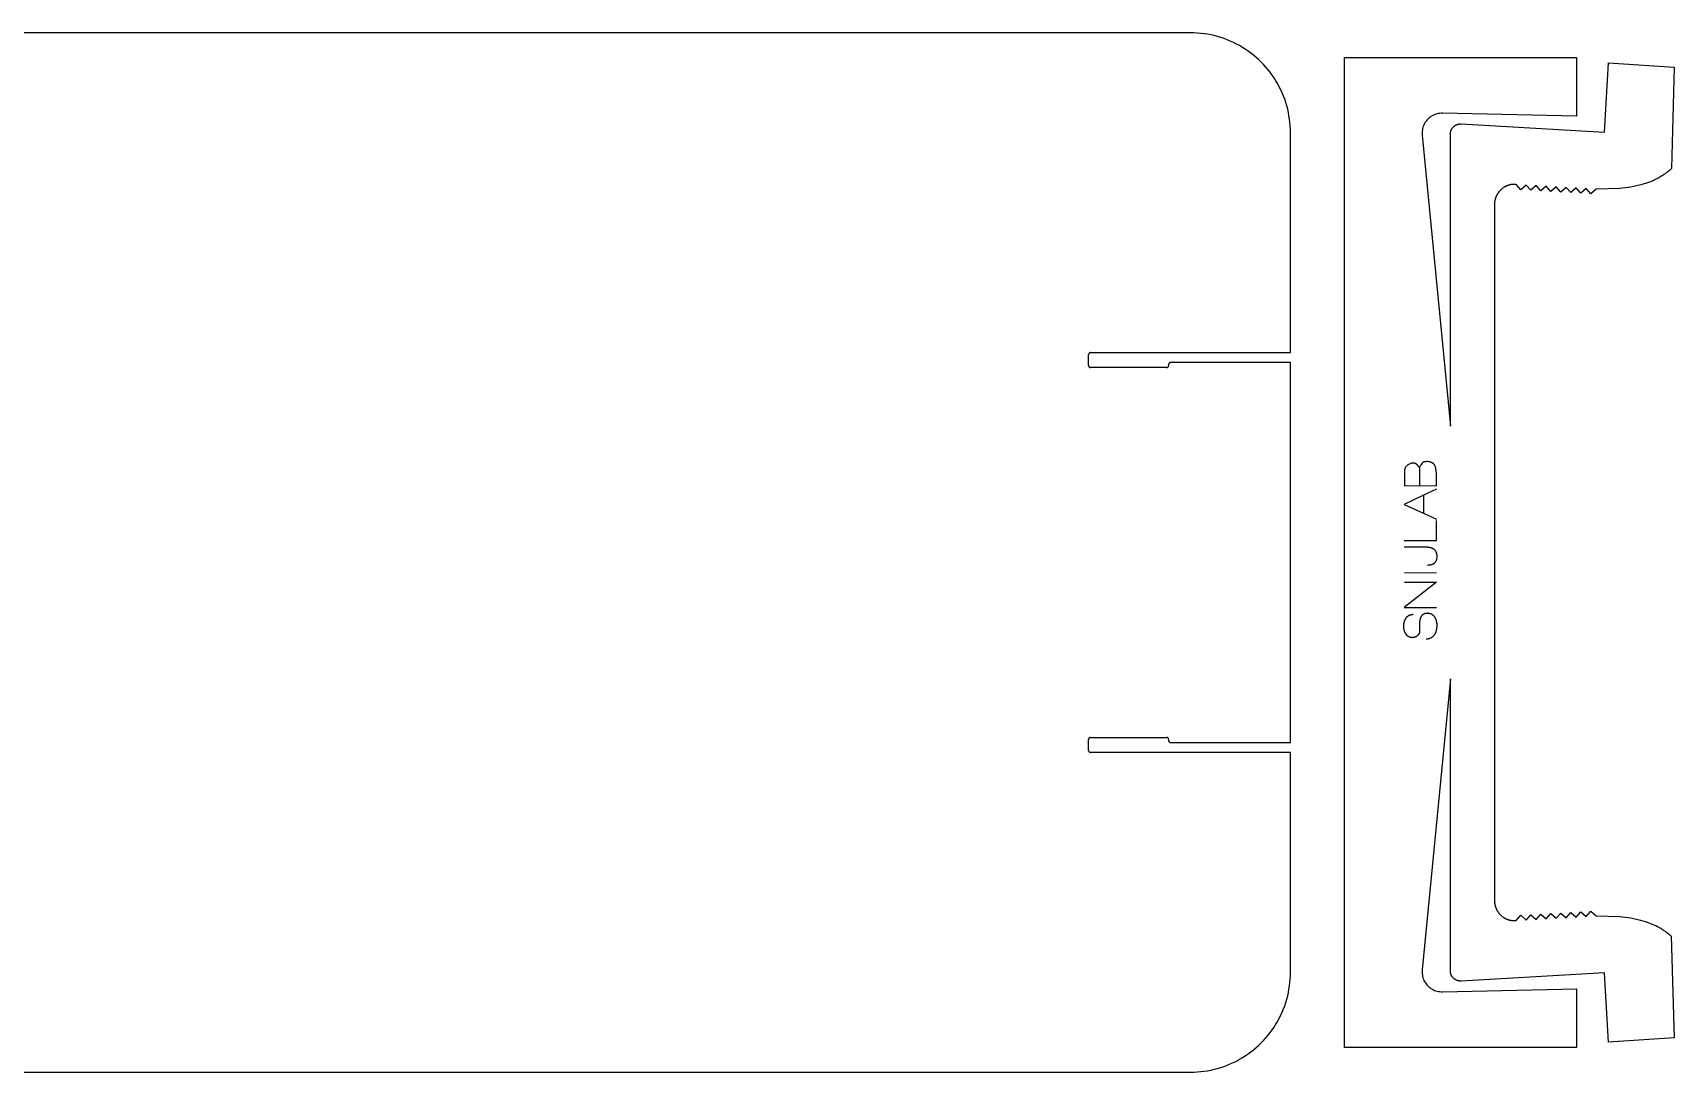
# Model space of a CAD drawing. Extents: x -164 to 164, y -52 to 52.
# Drawn here: x 0 to 164.2, y -52 to 52 of the extents above; entities that cross this region are included whole.
import ezdxf

# ---------------------------------------------------------------- set-up
doc = ezdxf.new("R2010")
doc.units = 0
doc.header["$MEASUREMENT"] = 0
doc.layers.get('0').update_dxf_attribs({"linetype": 'CONTINUOUS'})

msp = doc.modelspace()

# ---------------------------------------------------------------- linework, layer by layer
for p, q in [((115.81, 51.99), (-4.19, 51.99)), ((116.15, 51.99), (115.81, 51.99)), ((116.49, 51.97), (116.15, 51.99)), ((116.83, 51.94), (116.49, 51.97)), ((117.17, 51.9), (116.83, 51.94)), ((117.51, 51.85), (117.17, 51.9)), ((117.84, 51.78), (117.51, 51.85)), ((118.18, 51.71), (117.84, 51.78)), ((118.51, 51.62), (118.18, 51.71)), ((118.83, 51.52), (118.51, 51.62)), ((119.16, 51.42), (118.83, 51.52)), ((119.48, 51.3), (119.16, 51.42)), ((119.79, 51.16), (119.48, 51.3)), ((120.1, 51.02), (119.79, 51.16)), ((120.41, 50.87), (120.1, 51.02)), ((120.71, 50.71), (120.41, 50.87)), ((121.01, 50.54), (120.71, 50.71)), ((121.29, 50.35), (121.01, 50.54)), ((121.58, 50.16), (121.29, 50.35)), ((121.85, 49.96), (121.58, 50.16)), ((122.12, 49.75), (121.85, 49.96)), ((122.38, 49.53), (122.12, 49.75)), ((122.64, 49.3), (122.38, 49.53)), ((122.88, 49.06), (122.64, 49.3)), ((131.22, -0.01), (131.22, 49.53)), ((131.22, 49.53), (154.42, 49.53)), ((154.42, 49.53), (154.42, 43.64)), ((123.12, 48.82), (122.88, 49.06)), ((123.35, 48.56), (123.12, 48.82)), ((123.57, 48.3), (123.35, 48.56)), ((123.78, 48.04), (123.57, 48.3)), ((123.98, 47.76), (123.78, 48.04)), ((124.17, 47.48), (123.98, 47.76)), ((157.21, 42.04), (157.62, 49)), ((157.62, 49), (164.19, 48.56)), ((164.19, 48.56), (163.91, 38.42)), ((124.35, 47.19), (124.17, 47.48)), ((124.53, 46.89), (124.35, 47.19)), ((124.69, 46.59), (124.53, 46.89)), ((124.84, 46.29), (124.69, 46.59)), ((124.98, 45.98), (124.84, 46.29)), ((125.11, 45.66), (124.98, 45.98)), ((125.23, 45.34), (125.11, 45.66)), ((125.34, 45.02), (125.23, 45.34)), ((125.44, 44.69), (125.34, 45.02)), ((125.53, 44.36), (125.44, 44.69)), ((125.6, 44.03), (125.53, 44.36)), ((125.66, 43.69), (125.6, 44.03)), ((125.72, 43.35), (125.66, 43.69)), ((125.76, 43.02), (125.72, 43.35)), ((125.79, 42.68), (125.76, 43.02)), ((139.16, 42.8), (139.11, 42.68)), ((139.22, 42.92), (139.16, 42.8)), ((139.29, 43.04), (139.22, 42.92)), ((139.37, 43.15), (139.29, 43.04)), ((139.46, 43.26), (139.37, 43.15)), ((139.55, 43.35), (139.46, 43.26)), ((139.65, 43.45), (139.55, 43.35)), ((139.75, 43.53), (139.65, 43.45)), ((139.86, 43.61), (139.75, 43.53)), ((139.98, 43.68), (139.86, 43.61)), ((140.1, 43.75), (139.98, 43.68)), ((140.22, 43.8), (140.1, 43.75)), ((140.35, 43.85), (140.22, 43.8)), ((140.48, 43.88), (140.35, 43.85)), ((140.61, 43.91), (140.48, 43.88)), ((140.74, 43.93), (140.61, 43.91)), ((140.88, 43.94), (140.74, 43.93)), ((141.01, 43.95), (140.88, 43.94)), ((154.42, 43.64), (141.01, 43.95)), ((142.21, 42.67), (142.24, 42.7)), ((142.24, 42.7), (142.26, 42.71)), ((142.26, 42.71), (142.29, 42.73)), ((142.29, 42.73), (142.31, 42.74)), ((142.31, 42.74), (142.33, 42.75)), ((142.33, 42.75), (142.35, 42.76)), ((142.35, 42.76), (142.38, 42.77)), ((142.38, 42.77), (142.4, 42.79)), ((142.4, 42.79), (142.42, 42.8)), ((142.42, 42.8), (142.45, 42.81)), ((142.45, 42.81), (142.47, 42.81)), ((142.47, 42.81), (142.49, 42.82)), ((142.49, 42.82), (142.52, 42.83)), ((142.52, 42.83), (142.54, 42.84)), ((142.54, 42.84), (142.57, 42.84)), ((142.57, 42.84), (142.59, 42.85)), ((142.59, 42.85), (142.62, 42.86)), ((142.62, 42.86), (142.64, 42.86)), ((142.64, 42.86), (142.67, 42.86)), ((142.67, 42.86), (142.69, 42.87)), ((142.69, 42.87), (142.72, 42.87)), ((142.72, 42.87), (142.76, 42.87)), ((142.76, 42.87), (142.8, 42.87)), ((142.8, 42.87), (142.83, 42.87)), ((142.83, 42.87), (142.87, 42.87)), ((142.87, 42.87), (157.21, 42.04)), ((125.8, 42.33), (125.79, 42.68)), ((125.81, 41.99), (125.8, 42.33)), ((125.81, 19.99), (125.81, 41.99)), ((138.98, 42.16), (138.97, 42.02)), ((138.97, 42.02), (138.97, 41.89)), ((138.97, 41.89), (138.98, 41.75)), ((139, 42.29), (138.98, 42.16)), ((138.98, 41.75), (141.81, 12.65)), ((139.03, 42.42), (139, 42.29)), ((139.06, 42.55), (139.03, 42.42)), ((139.11, 42.68), (139.06, 42.55)), ((141.81, 41.95), (141.82, 41.99)), ((141.81, 41.91), (141.81, 41.95)), ((141.81, 41.87), (141.81, 41.91)), ((141.81, 39.87), (141.81, 41.87)), ((141.82, 42.02), (141.83, 42.05)), ((141.82, 41.99), (141.82, 42.02)), ((141.83, 42.08), (141.84, 42.1)), ((141.83, 42.05), (141.83, 42.08)), ((141.84, 42.12), (141.85, 42.15)), ((141.84, 42.1), (141.84, 42.12)), ((141.85, 42.15), (141.86, 42.17)), ((141.86, 42.17), (141.87, 42.2)), ((141.87, 42.22), (141.88, 42.25)), ((141.87, 42.2), (141.87, 42.22)), ((141.88, 42.25), (141.89, 42.27)), ((141.89, 42.27), (141.9, 42.29)), ((141.9, 42.29), (141.92, 42.32)), ((141.92, 42.32), (141.93, 42.34)), ((141.93, 42.34), (141.94, 42.36)), ((141.94, 42.36), (141.95, 42.39)), ((141.95, 42.39), (141.97, 42.41)), ((141.97, 42.41), (141.98, 42.43)), ((141.98, 42.43), (141.99, 42.45)), ((141.99, 42.45), (142.01, 42.47)), ((142.01, 42.47), (142.02, 42.49)), ((142.02, 42.49), (142.05, 42.52)), ((142.05, 42.52), (142.07, 42.55)), ((142.07, 42.55), (142.1, 42.58)), ((142.1, 42.58), (142.13, 42.6)), ((142.13, 42.6), (142.15, 42.63)), ((142.15, 42.63), (142.18, 42.65)), ((142.18, 42.65), (142.21, 42.67)), ((141.81, 12.65), (141.81, 39.87)), ((163.16, 37.81), (163.09, 37.76)), ((163.22, 37.85), (163.16, 37.81)), ((163.28, 37.89), (163.22, 37.85)), ((163.34, 37.94), (163.28, 37.89)), ((163.39, 37.97), (163.34, 37.94)), ((163.47, 38.03), (163.39, 37.97)), ((163.55, 38.09), (163.47, 38.03)), ((163.63, 38.16), (163.55, 38.09)), ((163.71, 38.23), (163.63, 38.16)), ((163.79, 38.29), (163.71, 38.23)), ((163.91, 38.42), (163.79, 38.29)), ((146.71, 36.14), (146.67, 36.1)), ((146.74, 36.18), (146.71, 36.14)), ((146.77, 36.21), (146.74, 36.18)), ((146.81, 36.25), (146.77, 36.21)), ((146.84, 36.28), (146.81, 36.25)), ((146.88, 36.32), (146.84, 36.28)), ((146.92, 36.35), (146.88, 36.32)), ((146.96, 36.38), (146.92, 36.35)), ((147, 36.41), (146.96, 36.38)), ((147.04, 36.44), (147, 36.41)), ((147.08, 36.47), (147.04, 36.44)), ((147.1, 36.49), (147.08, 36.47)), ((147.12, 36.5), (147.1, 36.49)), ((147.14, 36.52), (147.12, 36.5)), ((147.16, 36.53), (147.14, 36.52)), ((147.19, 36.54), (147.16, 36.53)), ((147.21, 36.56), (147.19, 36.54)), ((147.23, 36.57), (147.21, 36.56)), ((147.25, 36.58), (147.23, 36.57)), ((147.27, 36.59), (147.25, 36.58)), ((147.3, 36.61), (147.27, 36.59)), ((147.32, 36.62), (147.3, 36.61)), ((147.34, 36.63), (147.32, 36.62)), ((147.37, 36.64), (147.34, 36.63)), ((147.39, 36.65), (147.37, 36.64)), ((147.41, 36.66), (147.39, 36.65)), ((147.44, 36.67), (147.41, 36.66)), ((147.46, 36.68), (147.44, 36.67)), ((147.48, 36.69), (147.46, 36.68)), ((147.51, 36.7), (147.48, 36.69)), ((147.53, 36.71), (147.51, 36.7)), ((147.56, 36.72), (147.53, 36.71)), ((147.58, 36.73), (147.56, 36.72)), ((147.61, 36.73), (147.58, 36.73)), ((147.63, 36.74), (147.61, 36.73)), ((147.66, 36.75), (147.63, 36.74)), ((147.68, 36.76), (147.66, 36.75)), ((147.71, 36.76), (147.68, 36.76)), ((147.73, 36.77), (147.71, 36.76)), ((147.76, 36.78), (147.73, 36.77)), ((147.78, 36.78), (147.76, 36.78)), ((147.81, 36.79), (147.78, 36.78)), ((147.83, 36.79), (147.81, 36.79)), ((147.86, 36.8), (147.83, 36.79)), ((147.88, 36.8), (147.86, 36.8)), ((147.91, 36.8), (147.88, 36.8)), ((147.93, 36.81), (147.91, 36.8)), ((147.96, 36.81), (147.93, 36.81)), ((147.98, 36.82), (147.96, 36.81)), ((148.01, 36.82), (147.98, 36.82)), ((148.03, 36.82), (148.01, 36.82)), ((148.08, 36.82), (148.03, 36.82)), ((148.13, 36.83), (148.08, 36.82)), ((148.18, 36.83), (148.13, 36.83)), ((148.23, 36.83), (148.18, 36.83)), ((148.28, 36.83), (148.23, 36.83)), ((148.33, 36.83), (148.28, 36.83)), ((148.39, 36.82), (148.33, 36.83)), ((148.86, 36.29), (148.39, 36.82)), ((149.39, 36.76), (148.86, 36.29)), ((149.86, 36.24), (149.39, 36.76)), ((150.39, 36.71), (149.86, 36.24)), ((150.86, 36.18), (150.39, 36.71)), ((151.39, 36.65), (150.86, 36.18)), ((151.86, 36.12), (151.39, 36.65)), ((152.38, 36.59), (151.86, 36.12)), ((152.85, 36.06), (152.38, 36.59)), ((153.38, 36.53), (152.85, 36.06)), ((153.85, 36), (153.38, 36.53)), ((154.38, 36.47), (153.85, 36)), ((154.85, 35.94), (154.38, 36.47)), ((155.38, 36.41), (154.85, 35.94)), ((155.85, 35.89), (155.38, 36.41)), ((156.38, 36.36), (155.85, 35.89)), ((158.77, 36.41), (156.38, 36.36)), ((159.85, 36.55), (158.77, 36.41)), ((160.84, 36.77), (159.85, 36.55)), ((161.28, 36.9), (160.84, 36.77)), ((161.31, 36.91), (161.28, 36.9)), ((161.73, 37.06), (161.31, 36.91)), ((162.14, 37.23), (161.73, 37.06)), ((162.16, 37.25), (162.14, 37.23)), ((162.35, 37.34), (162.16, 37.25)), ((162.54, 37.43), (162.35, 37.34)), ((162.64, 37.49), (162.54, 37.43)), ((162.77, 37.56), (162.64, 37.49)), ((162.84, 37.6), (162.77, 37.56)), ((162.92, 37.65), (162.84, 37.6)), ((163.03, 37.72), (162.92, 37.65)), ((163.09, 37.76), (163.03, 37.72)), ((146.23, 35.03), (146.22, 34.98)), ((146.22, 34.98), (146.22, 34.93)), ((146.22, 34.93), (146.22, 34.88)), ((146.22, 34.88), (146.22, 34.83)), ((146.22, 34.83), (146.22, 34.58)), ((146.22, 34.58), (146.22, 12.65)), ((146.24, 35.13), (146.23, 35.08)), ((146.23, 35.08), (146.23, 35.03)), ((146.25, 35.18), (146.24, 35.15)), ((146.24, 35.15), (146.24, 35.13)), ((146.26, 35.23), (146.25, 35.2)), ((146.25, 35.2), (146.25, 35.18)), ((146.27, 35.28), (146.26, 35.25)), ((146.26, 35.25), (146.26, 35.23)), ((146.28, 35.33), (146.27, 35.3)), ((146.27, 35.3), (146.27, 35.28)), ((146.29, 35.35), (146.28, 35.33)), ((146.3, 35.4), (146.29, 35.38)), ((146.29, 35.38), (146.29, 35.35)), ((146.31, 35.43), (146.3, 35.4)), ((146.32, 35.45), (146.31, 35.43)), ((146.33, 35.5), (146.32, 35.48)), ((146.32, 35.48), (146.32, 35.45)), ((146.34, 35.53), (146.33, 35.5)), ((146.35, 35.55), (146.34, 35.53)), ((146.36, 35.57), (146.35, 35.55)), ((146.37, 35.6), (146.36, 35.57)), ((146.38, 35.62), (146.37, 35.6)), ((146.39, 35.64), (146.38, 35.62)), ((146.4, 35.67), (146.39, 35.64)), ((146.41, 35.69), (146.4, 35.67)), ((146.42, 35.71), (146.41, 35.69)), ((146.44, 35.74), (146.42, 35.71)), ((146.45, 35.76), (146.44, 35.74)), ((146.46, 35.78), (146.45, 35.76)), ((146.47, 35.81), (146.46, 35.78)), ((146.48, 35.83), (146.47, 35.81)), ((146.5, 35.85), (146.48, 35.83)), ((146.51, 35.87), (146.5, 35.85)), ((146.52, 35.89), (146.51, 35.87)), ((146.54, 35.92), (146.52, 35.89)), ((146.55, 35.94), (146.54, 35.92)), ((146.57, 35.96), (146.55, 35.94)), ((146.58, 35.98), (146.57, 35.96)), ((146.6, 36), (146.58, 35.98)), ((146.61, 36.02), (146.6, 36)), ((146.63, 36.04), (146.61, 36.02)), ((146.64, 36.06), (146.63, 36.04)), ((146.67, 36.1), (146.64, 36.06)), ((105.62, 19.85), (105.61, 19.82)), ((105.61, 19.82), (105.61, 19.79)), ((105.61, 18.69), (105.61, 19.79)), ((105.63, 19.88), (105.62, 19.85)), ((105.64, 19.9), (105.63, 19.88)), ((105.66, 19.92), (105.64, 19.9)), ((105.68, 19.94), (105.66, 19.92)), ((105.7, 19.96), (105.68, 19.94)), ((105.73, 19.97), (105.7, 19.96)), ((105.75, 19.98), (105.73, 19.97)), ((105.78, 19.99), (105.75, 19.98)), ((105.81, 19.99), (105.78, 19.99)), ((105.81, 19.99), (113.41, 19.99)), ((113.41, 19.99), (125.81, 19.99)), ((105.61, 18.69), (105.61, 18.66)), ((105.61, 18.66), (105.62, 18.64)), ((105.62, 18.64), (105.63, 18.61)), ((105.63, 18.61), (105.64, 18.58)), ((105.64, 18.58), (105.66, 18.56)), ((105.66, 18.56), (105.68, 18.54)), ((105.68, 18.54), (105.7, 18.52)), ((105.7, 18.52), (105.73, 18.51)), ((105.73, 18.51), (105.75, 18.5)), ((105.75, 18.5), (105.78, 18.49)), ((105.78, 18.49), (105.81, 18.49)), ((113.41, 18.49), (105.81, 18.49)), ((113.41, 18.49), (113.44, 18.49)), ((113.44, 18.49), (113.47, 18.5)), ((113.47, 18.5), (113.49, 18.51)), ((113.49, 18.51), (113.52, 18.52)), ((113.52, 18.52), (113.54, 18.54)), ((113.54, 18.54), (113.56, 18.56)), ((113.56, 18.56), (113.58, 18.58)), ((113.58, 18.58), (113.59, 18.61)), ((113.59, 18.61), (113.6, 18.64)), ((113.6, 18.64), (113.61, 18.66)), ((113.62, 18.85), (113.61, 18.82)), ((113.61, 18.82), (113.61, 18.79)), ((113.61, 18.79), (113.61, 18.69)), ((113.61, 18.66), (113.61, 18.69)), ((113.63, 18.88), (113.62, 18.85)), ((113.64, 18.9), (113.63, 18.88)), ((113.66, 18.92), (113.64, 18.9)), ((113.68, 18.94), (113.66, 18.92)), ((113.7, 18.96), (113.68, 18.94)), ((113.73, 18.97), (113.7, 18.96)), ((113.75, 18.98), (113.73, 18.97)), ((113.78, 18.99), (113.75, 18.98)), ((113.81, 18.99), (113.78, 18.99)), ((125.81, 18.99), (113.81, 18.99)), ((125.81, -19.01), (125.81, 18.99)), ((146.22, 12.65), (146.22, -0.01)), ((137.23, 8.25), (137.22, 8.22)), ((137.22, 8.22), (137.22, 8.2)), ((137.24, 8.32), (137.23, 8.29)), ((137.23, 8.29), (137.23, 8.25)), ((137.25, 8.38), (137.24, 8.35)), ((137.24, 8.35), (137.24, 8.32)), ((137.27, 8.43), (137.25, 8.38)), ((137.28, 8.47), (137.27, 8.43)), ((137.29, 8.5), (137.28, 8.47)), ((137.31, 8.53), (137.29, 8.5)), ((137.35, 8.57), (137.31, 8.53)), ((137.39, 8.62), (137.35, 8.57)), ((137.44, 8.66), (137.39, 8.62)), ((137.48, 8.69), (137.44, 8.66)), ((137.51, 8.73), (137.48, 8.69)), ((137.55, 8.76), (137.51, 8.73)), ((137.58, 8.78), (137.55, 8.76)), ((137.61, 8.81), (137.58, 8.78)), ((137.77, 8.88), (137.61, 8.81)), ((137.8, 8.89), (137.77, 8.88)), ((137.82, 8.9), (137.8, 8.89)), ((137.85, 8.91), (137.82, 8.9)), ((137.89, 8.92), (137.85, 8.91)), ((137.92, 8.92), (137.89, 8.92)), ((137.95, 8.93), (137.92, 8.92)), ((137.98, 8.93), (137.95, 8.93)), ((138.02, 8.93), (137.98, 8.93)), ((138.04, 8.93), (138.02, 8.93)), ((138.07, 8.94), (138.04, 8.93)), ((138.1, 8.94), (138.07, 8.94)), ((138.13, 8.94), (138.1, 8.94)), ((138.15, 8.94), (138.13, 8.94)), ((138.18, 8.93), (138.15, 8.94)), ((138.2, 8.93), (138.18, 8.93)), ((138.23, 8.92), (138.2, 8.93)), ((138.25, 8.91), (138.23, 8.92)), ((138.28, 8.91), (138.25, 8.91)), ((138.3, 8.9), (138.28, 8.91)), ((138.32, 8.88), (138.3, 8.9)), ((138.35, 8.87), (138.32, 8.88)), ((138.37, 8.85), (138.35, 8.87)), ((138.4, 8.84), (138.37, 8.85)), ((138.42, 8.82), (138.4, 8.84)), ((138.44, 8.8), (138.42, 8.82)), ((138.46, 8.78), (138.44, 8.8)), ((138.48, 8.76), (138.46, 8.78)), ((138.5, 8.75), (138.48, 8.76)), ((138.52, 8.73), (138.5, 8.75)), ((138.54, 8.71), (138.52, 8.73)), ((138.56, 8.69), (138.54, 8.71)), ((138.58, 8.66), (138.56, 8.69)), ((138.6, 8.64), (138.58, 8.66)), ((138.61, 8.62), (138.6, 8.64)), ((138.63, 8.6), (138.61, 8.62)), ((138.65, 8.58), (138.63, 8.6)), ((138.66, 8.55), (138.65, 8.58)), ((138.68, 8.53), (138.66, 8.55)), ((138.69, 8.51), (138.68, 8.53)), ((138.7, 8.48), (138.69, 8.51)), ((138.73, 8.54), (138.7, 8.48)), ((138.7, 8.48), (138.7, 6.69)), ((138.76, 8.59), (138.73, 8.54)), ((138.77, 8.61), (138.76, 8.59)), ((138.79, 8.64), (138.77, 8.61)), ((138.8, 8.66), (138.79, 8.64)), ((138.81, 8.68), (138.8, 8.66)), ((138.84, 8.72), (138.81, 8.68)), ((138.87, 8.76), (138.84, 8.72)), ((138.89, 8.8), (138.87, 8.76)), ((138.92, 8.83), (138.89, 8.8)), ((138.99, 8.93), (138.92, 8.83)), ((139.06, 9), (138.99, 8.93)), ((139.08, 9.02), (139.06, 9)), ((139.11, 9.03), (139.08, 9.02)), ((139.13, 9.04), (139.11, 9.03)), ((139.16, 9.05), (139.13, 9.04)), ((139.19, 9.06), (139.16, 9.05)), ((139.21, 9.06), (139.19, 9.06)), ((139.24, 9.07), (139.21, 9.06)), ((139.27, 9.07), (139.24, 9.07)), ((139.3, 9.08), (139.27, 9.07)), ((139.33, 9.08), (139.3, 9.08)), ((139.36, 9.08), (139.33, 9.08)), ((139.4, 9.09), (139.36, 9.08)), ((139.43, 9.09), (139.4, 9.09)), ((139.47, 9.09), (139.43, 9.09)), ((139.5, 9.09), (139.47, 9.09)), ((139.54, 9.09), (139.5, 9.09)), ((139.57, 9.09), (139.54, 9.09)), ((139.6, 9.08), (139.57, 9.09)), ((139.63, 9.08), (139.6, 9.08)), ((139.66, 9.08), (139.63, 9.08)), ((139.69, 9.07), (139.66, 9.08)), ((139.71, 9.07), (139.69, 9.07)), ((139.74, 9.06), (139.71, 9.07)), ((139.76, 9.05), (139.74, 9.06)), ((139.79, 9.05), (139.76, 9.05)), ((139.82, 9.04), (139.79, 9.05)), ((139.85, 9.02), (139.82, 9.04)), ((139.87, 9.01), (139.85, 9.02)), ((139.9, 9), (139.87, 9.01)), ((139.92, 8.99), (139.9, 9)), ((139.95, 8.98), (139.92, 8.99)), ((139.98, 8.97), (139.95, 8.98)), ((140.01, 8.96), (139.98, 8.97)), ((140.03, 8.95), (140.01, 8.96)), ((140.06, 8.93), (140.03, 8.95)), ((140.08, 8.92), (140.06, 8.93)), ((140.11, 8.9), (140.08, 8.92)), ((140.13, 8.87), (140.11, 8.9)), ((140.15, 8.85), (140.13, 8.87)), ((140.16, 8.83), (140.15, 8.85)), ((140.18, 8.81), (140.16, 8.83)), ((140.19, 8.78), (140.18, 8.81)), ((140.2, 8.76), (140.19, 8.78)), ((140.27, 8.62), (140.2, 8.76)), ((140.32, 8.52), (140.27, 8.62)), ((140.34, 8.46), (140.32, 8.52)), ((140.35, 8.43), (140.34, 8.46)), ((140.36, 8.41), (140.35, 8.43)), ((140.39, 8.15), (140.36, 8.41)), ((137.22, 8.17), (137.21, 8.14)), ((137.21, 8.14), (137.21, 8.11)), ((137.21, 8.11), (137.21, 8.08)), ((137.21, 8.08), (137.21, 8.04)), ((137.21, 8.04), (137.21, 8.01)), ((137.21, 8.01), (137.21, 7.98)), ((137.21, 7.98), (137.21, 6.67)), ((137.21, 6.67), (138.7, 6.69)), ((137.22, 8.2), (137.22, 8.17)), ((138.7, 6.69), (140.41, 6.67)), ((140.41, 7.89), (140.39, 8.15)), ((140.41, 6.67), (140.41, 7.89)), ((139.13, 5.73), (137.19, 4.81)), ((140.43, 6.33), (139.13, 5.73)), ((139.13, 5.73), (139.13, 3.93)), ((137.19, 4.81), (139.13, 3.93)), ((139.13, 3.93), (140.43, 3.34)), ((140.43, 1.19), (140.43, 3.19)), ((137.19, 1.19), (140.43, 1.19)), ((139.42, 0.51), (137.19, 0.51)), ((139.45, 0.51), (139.42, 0.51)), ((139.49, 0.51), (139.45, 0.51)), ((139.52, 0.51), (139.49, 0.51)), ((139.55, 0.5), (139.52, 0.51)), ((139.58, 0.5), (139.55, 0.5)), ((139.61, 0.5), (139.58, 0.5)), ((139.64, 0.49), (139.61, 0.5)), ((139.67, 0.49), (139.64, 0.49)), ((139.7, 0.49), (139.67, 0.49)), ((139.73, 0.48), (139.7, 0.49)), ((139.76, 0.48), (139.73, 0.48)), ((139.78, 0.47), (139.76, 0.48)), ((139.81, 0.47), (139.78, 0.47)), ((139.84, 0.46), (139.81, 0.47)), ((139.86, 0.45), (139.84, 0.46)), ((139.89, 0.45), (139.86, 0.45)), ((139.91, 0.44), (139.89, 0.45)), ((139.95, 0.42), (139.91, 0.44)), ((139.98, 0.41), (139.95, 0.42)), ((140.02, 0.4), (139.98, 0.41)), ((140.05, 0.38), (140.02, 0.4)), ((140.08, 0.37), (140.05, 0.38)), ((140.11, 0.35), (140.08, 0.37)), ((140.14, 0.33), (140.11, 0.35)), ((140.17, 0.31), (140.14, 0.33)), ((140.19, 0.29), (140.17, 0.31)), ((140.22, 0.27), (140.19, 0.29)), ((140.24, 0.25), (140.22, 0.27)), ((140.26, 0.22), (140.24, 0.25)), ((140.29, 0.2), (140.26, 0.22)), ((140.31, 0.17), (140.29, 0.2)), ((140.33, 0.15), (140.31, 0.17)), ((140.34, 0.12), (140.33, 0.15)), ((140.36, 0.09), (140.34, 0.12)), ((140.38, 0.06), (140.36, 0.09)), ((140.39, 0.03), (140.38, 0.06)), ((140.4, 0), (140.39, 0.03)), ((140.42, -0.03), (140.4, 0)), ((131.22, -49.55), (131.22, -0.01)), ((139.5, -1.26), (139.53, -1.26)), ((139.53, -1.26), (139.56, -1.26)), ((139.56, -1.26), (139.59, -1.25)), ((139.59, -1.25), (139.62, -1.25)), ((139.62, -1.25), (139.65, -1.25)), ((139.65, -1.25), (139.67, -1.25)), ((139.67, -1.25), (139.7, -1.25)), ((139.7, -1.25), (139.73, -1.25)), ((139.73, -1.25), (139.75, -1.24)), ((139.75, -1.24), (139.78, -1.24)), ((139.78, -1.24), (139.81, -1.23)), ((139.81, -1.23), (139.84, -1.23)), ((139.84, -1.23), (139.88, -1.22)), ((139.88, -1.22), (139.91, -1.21)), ((139.91, -1.21), (139.95, -1.2)), ((139.95, -1.2), (139.98, -1.19)), ((139.98, -1.19), (140.01, -1.18)), ((140.01, -1.18), (140.04, -1.17)), ((140.04, -1.17), (140.07, -1.15)), ((140.07, -1.15), (140.1, -1.14)), ((140.1, -1.14), (140.13, -1.12)), ((140.13, -1.12), (140.16, -1.1)), ((140.16, -1.1), (140.18, -1.09)), ((140.18, -1.09), (140.21, -1.07)), ((140.21, -1.07), (140.23, -1.05)), ((140.23, -1.05), (140.25, -1.03)), ((140.25, -1.03), (140.27, -1.01)), ((140.27, -1.01), (140.29, -0.98)), ((140.29, -0.98), (140.31, -0.96)), ((140.31, -0.96), (140.33, -0.93)), ((140.33, -0.93), (140.35, -0.91)), ((140.35, -0.91), (140.36, -0.88)), ((140.36, -0.88), (140.38, -0.86)), ((140.38, -0.86), (140.39, -0.83)), ((140.39, -0.83), (140.4, -0.8)), ((140.4, -0.8), (140.42, -0.77)), ((140.43, -0.06), (140.42, -0.03)), ((140.42, -0.77), (140.43, -0.73)), ((140.44, -0.1), (140.43, -0.06)), ((140.43, -0.73), (140.44, -0.7)), ((140.45, -0.13), (140.44, -0.1)), ((140.44, -0.67), (140.45, -0.63)), ((140.44, -0.7), (140.44, -0.67)), ((140.45, -0.17), (140.45, -0.13)), ((140.46, -0.21), (140.45, -0.17)), ((140.45, -0.63), (140.46, -0.6)), ((140.46, -0.23), (140.46, -0.21)), ((140.47, -0.26), (140.46, -0.23)), ((140.46, -0.56), (140.47, -0.52)), ((140.46, -0.6), (140.46, -0.56)), ((140.47, -0.28), (140.47, -0.26)), ((140.47, -0.31), (140.47, -0.28)), ((140.47, -0.34), (140.47, -0.31)), ((140.47, -0.36), (140.47, -0.34)), ((140.47, -0.39), (140.47, -0.36)), ((140.47, -0.42), (140.47, -0.39)), ((140.47, -0.45), (140.47, -0.42)), ((140.47, -0.47), (140.47, -0.45)), ((140.47, -0.5), (140.47, -0.47)), ((140.47, -0.52), (140.47, -0.5)), ((146.22, -0.01), (146.22, -12.66)), ((140.41, -2.99), (137.19, -5.52)), ((137.2, -2.99), (140.41, -2.99)), ((137.21, -2.02), (140.41, -2.03)), ((137.19, -5.52), (140.43, -5.52)), ((137.36, -6.58), (137.37, -6.56)), ((137.37, -6.56), (137.39, -6.54)), ((137.39, -6.54), (137.41, -6.52)), ((137.41, -6.52), (137.42, -6.49)), ((137.42, -6.49), (137.44, -6.47)), ((137.44, -6.47), (137.46, -6.46)), ((137.46, -6.46), (137.48, -6.44)), ((137.48, -6.44), (137.49, -6.42)), ((137.49, -6.42), (137.51, -6.4)), ((137.51, -6.4), (137.53, -6.39)), ((137.53, -6.39), (137.55, -6.37)), ((137.55, -6.37), (137.57, -6.35)), ((137.57, -6.35), (137.6, -6.34)), ((137.6, -6.34), (137.62, -6.33)), ((137.62, -6.33), (137.64, -6.31)), ((137.64, -6.31), (137.66, -6.3)), ((137.66, -6.3), (137.69, -6.29)), ((137.69, -6.29), (137.71, -6.28)), ((137.71, -6.28), (137.73, -6.27)), ((137.73, -6.27), (137.76, -6.26)), ((137.76, -6.26), (137.78, -6.25)), ((137.78, -6.25), (137.81, -6.24)), ((137.81, -6.24), (137.84, -6.23)), ((137.84, -6.23), (137.86, -6.22)), ((137.86, -6.22), (137.89, -6.22)), ((137.89, -6.22), (137.92, -6.21)), ((137.92, -6.21), (137.94, -6.21)), ((137.94, -6.21), (137.97, -6.2)), ((137.97, -6.2), (138, -6.2)), ((138, -6.2), (138.03, -6.2)), ((138.03, -6.2), (138.06, -6.19)), ((138.06, -6.19), (138.09, -6.19)), ((138.81, -6.56), (138.8, -6.59)), ((138.82, -6.53), (138.81, -6.56)), ((138.83, -6.5), (138.82, -6.53)), ((138.85, -6.48), (138.83, -6.5)), ((138.86, -6.45), (138.85, -6.48)), ((138.87, -6.43), (138.86, -6.45)), ((138.88, -6.41), (138.87, -6.43)), ((138.9, -6.38), (138.88, -6.41)), ((138.92, -6.36), (138.9, -6.38)), ((138.94, -6.33), (138.92, -6.36)), ((138.96, -6.31), (138.94, -6.33)), ((138.98, -6.29), (138.96, -6.31)), ((139, -6.27), (138.98, -6.29)), ((139.02, -6.25), (139, -6.27)), ((139.05, -6.23), (139.02, -6.25)), ((139.07, -6.21), (139.05, -6.23)), ((139.09, -6.2), (139.07, -6.21)), ((139.12, -6.18), (139.09, -6.2)), ((139.15, -6.17), (139.12, -6.18)), ((139.17, -6.15), (139.15, -6.17)), ((139.2, -6.14), (139.17, -6.15)), ((139.23, -6.13), (139.2, -6.14)), ((139.26, -6.12), (139.23, -6.13)), ((139.29, -6.12), (139.26, -6.12)), ((139.31, -6.11), (139.29, -6.12)), ((139.34, -6.11), (139.31, -6.11)), ((139.37, -6.1), (139.34, -6.11)), ((139.39, -6.1), (139.37, -6.1)), ((139.42, -6.1), (139.39, -6.1)), ((139.45, -6.1), (139.42, -6.1)), ((139.48, -6.09), (139.45, -6.1)), ((139.51, -6.09), (139.48, -6.09)), ((139.54, -6.09), (139.51, -6.09)), ((139.56, -6.1), (139.54, -6.09)), ((139.59, -6.1), (139.56, -6.1)), ((139.62, -6.1), (139.59, -6.1)), ((139.65, -6.1), (139.62, -6.1)), ((139.67, -6.11), (139.65, -6.1)), ((139.7, -6.11), (139.67, -6.11)), ((139.73, -6.12), (139.7, -6.11)), ((139.75, -6.12), (139.73, -6.12)), ((139.78, -6.13), (139.75, -6.12)), ((139.8, -6.14), (139.78, -6.13)), ((139.83, -6.15), (139.8, -6.14)), ((139.85, -6.16), (139.83, -6.15)), ((139.88, -6.17), (139.85, -6.16)), ((139.9, -6.18), (139.88, -6.17)), ((139.92, -6.19), (139.9, -6.18)), ((139.94, -6.2), (139.92, -6.19)), ((139.97, -6.21), (139.94, -6.2)), ((139.99, -6.23), (139.97, -6.21)), ((140.01, -6.24), (139.99, -6.23)), ((140.03, -6.26), (140.01, -6.24)), ((140.05, -6.27), (140.03, -6.26)), ((140.07, -6.29), (140.05, -6.27)), ((140.09, -6.3), (140.07, -6.29)), ((140.11, -6.32), (140.09, -6.3)), ((140.13, -6.34), (140.11, -6.32)), ((140.15, -6.36), (140.13, -6.34)), ((140.17, -6.38), (140.15, -6.36)), ((140.19, -6.4), (140.17, -6.38)), ((140.2, -6.42), (140.19, -6.4)), ((140.22, -6.45), (140.2, -6.42)), ((140.24, -6.47), (140.22, -6.45)), ((140.26, -6.5), (140.24, -6.47)), ((140.28, -6.53), (140.26, -6.5)), ((140.3, -6.56), (140.28, -6.53)), ((140.32, -6.6), (140.3, -6.56)), ((137.15, -7.24), (137.16, -7.21)), ((137.15, -7.27), (137.15, -7.24)), ((137.15, -7.3), (137.15, -7.27)), ((137.15, -7.33), (137.15, -7.3)), ((137.15, -7.36), (137.15, -7.33)), ((137.15, -7.4), (137.15, -7.36)), ((137.15, -7.42), (137.15, -7.4)), ((137.15, -7.45), (137.15, -7.42)), ((137.15, -7.48), (137.15, -7.45)), ((137.15, -7.51), (137.15, -7.48)), ((137.15, -7.53), (137.15, -7.51)), ((137.15, -7.56), (137.15, -7.53)), ((137.16, -7.59), (137.15, -7.56)), ((137.16, -7.12), (137.17, -7.09)), ((137.16, -7.15), (137.16, -7.12)), ((137.16, -7.18), (137.16, -7.15)), ((137.16, -7.21), (137.16, -7.18)), ((137.16, -7.61), (137.16, -7.59)), ((137.16, -7.64), (137.16, -7.61)), ((137.17, -7.67), (137.16, -7.64)), ((137.17, -7.07), (137.18, -7.04)), ((137.17, -7.09), (137.17, -7.07)), ((137.17, -7.69), (137.17, -7.67)), ((137.18, -7.73), (137.17, -7.69)), ((137.18, -7.01), (137.19, -6.98)), ((137.18, -7.04), (137.18, -7.01)), ((137.19, -7.77), (137.18, -7.73)), ((137.19, -6.98), (137.2, -6.96)), ((137.2, -7.8), (137.19, -7.77)), ((137.2, -6.93), (137.21, -6.91)), ((137.2, -6.96), (137.2, -6.93)), ((137.21, -7.84), (137.2, -7.8)), ((137.21, -6.91), (137.22, -6.88)), ((137.22, -7.87), (137.21, -7.84)), ((137.22, -6.86), (137.23, -6.83)), ((137.22, -6.88), (137.22, -6.86)), ((137.23, -7.91), (137.22, -7.87)), ((137.23, -6.83), (137.24, -6.81)), ((137.24, -7.94), (137.23, -7.91)), ((137.24, -6.81), (137.25, -6.77)), ((137.25, -7.98), (137.24, -7.94)), ((137.25, -6.77), (137.27, -6.74)), ((137.27, -8.01), (137.25, -7.98)), ((137.27, -6.74), (137.29, -6.7)), ((137.28, -8.04), (137.27, -8.01)), ((137.3, -8.07), (137.28, -8.04)), ((137.29, -6.7), (137.3, -6.67)), ((137.3, -6.67), (137.32, -6.64)), ((137.32, -8.1), (137.3, -8.07)), ((137.32, -6.64), (137.34, -6.61)), ((137.33, -8.13), (137.32, -8.1)), ((137.35, -8.16), (137.33, -8.13)), ((137.34, -6.61), (137.36, -6.58)), ((137.37, -8.19), (137.35, -8.16)), ((137.38, -8.21), (137.37, -8.19)), ((137.4, -8.23), (137.38, -8.21)), ((138.62, -8.2), (138.6, -8.23)), ((138.64, -8.18), (138.62, -8.2)), ((138.65, -8.15), (138.64, -8.18)), ((138.67, -8.12), (138.65, -8.15)), ((138.68, -8.09), (138.67, -8.12)), ((138.69, -8.06), (138.68, -8.09)), ((138.7, -8.03), (138.69, -8.06)), ((138.71, -7.97), (138.7, -8)), ((138.7, -8), (138.7, -8.03)), ((138.72, -7.13), (138.71, -7.16)), ((138.71, -7.16), (138.71, -7.22)), ((138.71, -7.22), (138.71, -7.9)), ((138.71, -7.9), (138.71, -7.94)), ((138.71, -7.94), (138.71, -7.97)), ((138.73, -6.98), (138.72, -7.01)), ((138.72, -7.01), (138.72, -7.04)), ((138.72, -7.04), (138.72, -7.07)), ((138.72, -7.07), (138.72, -7.1)), ((138.72, -7.1), (138.72, -7.13)), ((138.74, -6.87), (138.73, -6.89)), ((138.73, -6.89), (138.73, -6.92)), ((138.73, -6.92), (138.73, -6.95)), ((138.73, -6.95), (138.73, -6.98)), ((138.75, -6.82), (138.74, -6.84)), ((138.74, -6.84), (138.74, -6.87)), ((138.76, -6.74), (138.75, -6.79)), ((138.75, -6.79), (138.75, -6.82)), ((138.77, -6.69), (138.76, -6.74)), ((138.78, -6.65), (138.77, -6.69)), ((138.79, -6.62), (138.78, -6.65)), ((138.8, -6.59), (138.79, -6.62)), ((140.22, -8.22), (140.24, -8.2)), ((140.24, -8.2), (140.25, -8.17)), ((140.25, -8.17), (140.27, -8.15)), ((140.27, -8.15), (140.28, -8.13)), ((140.28, -8.13), (140.3, -8.1)), ((140.3, -8.1), (140.31, -8.08)), ((140.31, -8.08), (140.32, -8.05)), ((140.33, -6.62), (140.32, -6.6)), ((140.32, -8.05), (140.33, -8.03)), ((140.34, -6.64), (140.33, -6.62)), ((140.33, -8.03), (140.34, -8)), ((140.35, -6.67), (140.34, -6.64)), ((140.34, -8), (140.36, -7.97)), ((140.36, -6.69), (140.35, -6.67)), ((140.37, -6.71), (140.36, -6.69)), ((140.36, -7.97), (140.37, -7.95)), ((140.38, -6.74), (140.37, -6.71)), ((140.37, -7.95), (140.38, -7.92)), ((140.39, -6.76), (140.38, -6.74)), ((140.38, -7.89), (140.39, -7.86)), ((140.38, -7.92), (140.38, -7.89)), ((140.4, -6.79), (140.39, -6.76)), ((140.39, -7.86), (140.4, -7.83)), ((140.41, -6.81), (140.4, -6.79)), ((140.4, -7.83), (140.41, -7.8)), ((140.41, -6.84), (140.41, -6.81)), ((140.42, -6.86), (140.41, -6.84)), ((140.41, -7.8), (140.42, -7.78)), ((140.43, -6.89), (140.42, -6.86)), ((140.42, -7.75), (140.43, -7.71)), ((140.42, -7.78), (140.42, -7.75)), ((140.43, -6.91), (140.43, -6.89)), ((140.44, -6.94), (140.43, -6.91)), ((140.43, -7.71), (140.44, -7.68)), ((140.44, -6.97), (140.44, -6.94)), ((140.45, -6.99), (140.44, -6.97)), ((140.44, -7.65), (140.45, -7.62)), ((140.44, -7.68), (140.44, -7.65)), ((140.45, -7.02), (140.45, -6.99)), ((140.46, -7.05), (140.45, -7.02)), ((140.45, -7.59), (140.46, -7.56)), ((140.45, -7.62), (140.45, -7.59)), ((140.46, -7.08), (140.46, -7.05)), ((140.46, -7.11), (140.46, -7.08)), ((140.47, -7.13), (140.46, -7.11)), ((140.46, -7.49), (140.47, -7.46)), ((140.46, -7.52), (140.46, -7.49)), ((140.46, -7.56), (140.46, -7.52)), ((140.47, -7.16), (140.47, -7.13)), ((140.47, -7.19), (140.47, -7.16)), ((140.47, -7.22), (140.47, -7.19)), ((140.47, -7.25), (140.47, -7.22)), ((140.47, -7.28), (140.47, -7.25)), ((140.47, -7.32), (140.47, -7.28)), ((140.47, -7.35), (140.47, -7.32)), ((140.47, -7.39), (140.47, -7.35)), ((140.47, -7.42), (140.47, -7.39)), ((140.47, -7.46), (140.47, -7.42)), ((137.42, -8.25), (137.4, -8.23)), ((137.43, -8.27), (137.42, -8.25)), ((137.46, -8.3), (137.43, -8.27)), ((137.49, -8.32), (137.46, -8.3)), ((137.51, -8.35), (137.49, -8.32)), ((137.54, -8.37), (137.51, -8.35)), ((137.57, -8.39), (137.54, -8.37)), ((137.6, -8.41), (137.57, -8.39)), ((137.63, -8.43), (137.6, -8.41)), ((137.66, -8.45), (137.63, -8.43)), ((137.69, -8.46), (137.66, -8.45)), ((137.73, -8.47), (137.69, -8.46)), ((137.76, -8.49), (137.73, -8.47)), ((137.8, -8.5), (137.76, -8.49)), ((137.83, -8.51), (137.8, -8.5)), ((137.87, -8.51), (137.83, -8.51)), ((137.91, -8.52), (137.87, -8.51)), ((137.93, -8.52), (137.91, -8.52)), ((137.96, -8.52), (137.93, -8.52)), ((137.98, -8.52), (137.96, -8.52)), ((138.01, -8.53), (137.98, -8.52)), ((138.05, -8.52), (138.01, -8.53)), ((138.08, -8.52), (138.05, -8.52)), ((138.11, -8.52), (138.08, -8.52)), ((138.14, -8.52), (138.11, -8.52)), ((138.17, -8.51), (138.14, -8.52)), ((138.2, -8.5), (138.17, -8.51)), ((138.23, -8.49), (138.2, -8.5)), ((138.26, -8.48), (138.23, -8.49)), ((138.29, -8.47), (138.26, -8.48)), ((138.32, -8.46), (138.29, -8.47)), ((138.35, -8.45), (138.32, -8.46)), ((138.38, -8.43), (138.35, -8.45)), ((138.4, -8.41), (138.38, -8.43)), ((138.43, -8.39), (138.4, -8.41)), ((138.46, -8.37), (138.43, -8.39)), ((138.48, -8.35), (138.46, -8.37)), ((138.5, -8.34), (138.48, -8.35)), ((138.52, -8.32), (138.5, -8.34)), ((138.54, -8.3), (138.52, -8.32)), ((138.56, -8.28), (138.54, -8.3)), ((138.58, -8.26), (138.56, -8.28)), ((138.6, -8.23), (138.58, -8.26)), ((139.38, -8.65), (139.42, -8.65)), ((139.42, -8.65), (139.45, -8.64)), ((139.45, -8.64), (139.49, -8.64)), ((139.49, -8.64), (139.52, -8.64)), ((139.52, -8.64), (139.55, -8.63)), ((139.55, -8.63), (139.58, -8.63)), ((139.58, -8.63), (139.61, -8.62)), ((139.61, -8.62), (139.65, -8.62)), ((139.65, -8.62), (139.68, -8.61)), ((139.68, -8.61), (139.71, -8.6)), ((139.71, -8.6), (139.73, -8.59)), ((139.73, -8.59), (139.76, -8.58)), ((139.76, -8.58), (139.79, -8.57)), ((139.79, -8.57), (139.82, -8.56)), ((139.82, -8.56), (139.85, -8.55)), ((139.85, -8.55), (139.87, -8.53)), ((139.87, -8.53), (139.9, -8.52)), ((139.9, -8.52), (139.92, -8.5)), ((139.92, -8.5), (139.95, -8.49)), ((139.95, -8.49), (139.97, -8.47)), ((139.97, -8.47), (140, -8.46)), ((140, -8.46), (140.02, -8.44)), ((140.02, -8.44), (140.04, -8.42)), ((140.04, -8.42), (140.07, -8.4)), ((140.07, -8.4), (140.09, -8.38)), ((140.09, -8.38), (140.11, -8.36)), ((140.11, -8.36), (140.13, -8.34)), ((140.13, -8.34), (140.15, -8.32)), ((140.15, -8.32), (140.17, -8.29)), ((140.17, -8.29), (140.19, -8.27)), ((140.19, -8.27), (140.21, -8.24)), ((140.21, -8.24), (140.22, -8.22)), ((141.81, -12.66), (138.98, -41.77)), ((141.81, -39.89), (141.81, -12.66)), ((146.22, -12.66), (146.22, -34.59)), ((105.62, -18.65), (105.61, -18.68)), ((105.61, -18.68), (105.61, -18.71)), ((105.61, -19.81), (105.61, -18.71)), ((105.63, -18.62), (105.62, -18.65)), ((105.64, -18.6), (105.63, -18.62)), ((105.66, -18.58), (105.64, -18.6)), ((105.68, -18.56), (105.66, -18.58)), ((105.7, -18.54), (105.68, -18.56)), ((105.73, -18.53), (105.7, -18.54)), ((105.75, -18.52), (105.73, -18.53)), ((105.78, -18.51), (105.75, -18.52)), ((105.81, -18.51), (105.78, -18.51)), ((105.81, -18.51), (113.41, -18.51)), ((113.44, -18.51), (113.41, -18.51)), ((113.47, -18.52), (113.44, -18.51)), ((113.49, -18.53), (113.47, -18.52)), ((113.52, -18.54), (113.49, -18.53)), ((113.54, -18.56), (113.52, -18.54)), ((113.56, -18.58), (113.54, -18.56)), ((113.58, -18.6), (113.56, -18.58)), ((113.59, -18.62), (113.58, -18.6)), ((113.6, -18.65), (113.59, -18.62)), ((113.61, -18.68), (113.6, -18.65)), ((113.61, -18.71), (113.61, -18.68)), ((113.61, -18.71), (113.61, -18.81)), ((113.61, -18.81), (113.61, -18.84)), ((113.61, -18.84), (113.62, -18.86)), ((113.62, -18.86), (113.63, -18.89)), ((113.63, -18.89), (113.64, -18.92)), ((113.64, -18.92), (113.66, -18.94)), ((113.66, -18.94), (113.68, -18.96)), ((113.68, -18.96), (113.7, -18.98)), ((113.7, -18.98), (113.73, -18.99)), ((113.73, -18.99), (113.75, -19)), ((113.75, -19), (113.78, -19.01)), ((113.78, -19.01), (113.81, -19.01)), ((113.81, -19.01), (125.81, -19.01)), ((105.61, -19.81), (105.61, -19.84)), ((105.61, -19.84), (105.62, -19.86)), ((105.62, -19.86), (105.63, -19.89)), ((105.63, -19.89), (105.64, -19.92)), ((105.64, -19.92), (105.66, -19.94)), ((105.66, -19.94), (105.68, -19.96)), ((105.68, -19.96), (105.7, -19.98)), ((105.7, -19.98), (105.73, -19.99)), ((105.73, -19.99), (105.75, -20)), ((105.75, -20), (105.78, -20.01)), ((105.78, -20.01), (105.81, -20.01)), ((113.41, -20.01), (105.81, -20.01)), ((125.81, -20.01), (113.41, -20.01)), ((125.81, -42.01), (125.81, -20.01)), ((146.22, -34.59), (146.22, -34.84)), ((146.22, -34.84), (146.22, -34.89)), ((146.22, -34.89), (146.22, -34.94)), ((146.22, -34.94), (146.22, -34.99)), ((146.22, -34.99), (146.23, -35.04)), ((146.23, -35.04), (146.23, -35.09)), ((146.23, -35.09), (146.24, -35.14)), ((146.24, -35.14), (146.24, -35.17)), ((146.24, -35.17), (146.25, -35.19)), ((146.25, -35.19), (146.25, -35.22)), ((146.25, -35.22), (146.26, -35.24)), ((146.26, -35.24), (146.26, -35.27)), ((146.26, -35.27), (146.27, -35.29)), ((146.27, -35.29), (146.27, -35.32)), ((146.27, -35.32), (146.28, -35.34)), ((146.28, -35.34), (146.29, -35.37)), ((146.29, -35.37), (146.29, -35.39)), ((146.29, -35.39), (146.3, -35.42)), ((146.3, -35.42), (146.31, -35.44)), ((146.31, -35.44), (146.32, -35.47)), ((146.32, -35.47), (146.32, -35.49)), ((146.32, -35.49), (146.33, -35.52)), ((146.33, -35.52), (146.34, -35.54)), ((146.34, -35.54), (146.35, -35.56)), ((146.35, -35.56), (146.36, -35.59)), ((146.36, -35.59), (146.37, -35.61)), ((146.37, -35.61), (146.38, -35.64)), ((146.38, -35.64), (146.39, -35.66)), ((146.39, -35.66), (146.4, -35.68)), ((146.4, -35.68), (146.41, -35.71)), ((146.41, -35.71), (146.42, -35.73)), ((146.42, -35.73), (146.44, -35.75)), ((146.44, -35.75), (146.45, -35.78)), ((146.45, -35.78), (146.46, -35.8)), ((146.46, -35.8), (146.47, -35.82)), ((146.47, -35.82), (146.48, -35.84)), ((146.48, -35.84), (146.5, -35.87)), ((146.5, -35.87), (146.51, -35.89)), ((146.51, -35.89), (146.52, -35.91)), ((146.52, -35.91), (146.54, -35.93)), ((146.54, -35.93), (146.55, -35.95)), ((146.55, -35.95), (146.57, -35.97)), ((146.57, -35.97), (146.58, -35.99)), ((146.58, -35.99), (146.6, -36.02)), ((146.6, -36.02), (146.61, -36.04)), ((146.61, -36.04), (146.63, -36.06)), ((146.63, -36.06), (146.64, -36.08)), ((146.64, -36.08), (146.67, -36.12)), ((146.67, -36.12), (146.71, -36.15)), ((152.38, -36.6), (152.85, -36.08)), ((152.85, -36.08), (153.38, -36.55)), ((153.38, -36.55), (153.85, -36.02)), ((153.85, -36.02), (154.38, -36.49)), ((154.38, -36.49), (154.85, -35.96)), ((154.85, -35.96), (155.38, -36.43)), ((155.38, -36.43), (155.85, -35.9)), ((155.85, -35.9), (156.38, -36.37)), ((146.71, -36.15), (146.74, -36.19)), ((146.74, -36.19), (146.77, -36.23)), ((146.77, -36.23), (146.81, -36.26)), ((146.81, -36.26), (146.84, -36.3)), ((146.84, -36.3), (146.88, -36.33)), ((146.88, -36.33), (146.92, -36.36)), ((146.92, -36.36), (146.96, -36.4)), ((146.96, -36.4), (147, -36.43)), ((147, -36.43), (147.04, -36.46)), ((147.04, -36.46), (147.08, -36.49)), ((147.08, -36.49), (147.1, -36.5)), ((147.1, -36.5), (147.12, -36.52)), ((147.12, -36.52), (147.14, -36.53)), ((147.14, -36.53), (147.16, -36.54)), ((147.16, -36.54), (147.19, -36.56)), ((147.19, -36.56), (147.21, -36.57)), ((147.21, -36.57), (147.23, -36.58)), ((147.23, -36.58), (147.25, -36.6)), ((147.25, -36.6), (147.27, -36.61)), ((147.27, -36.61), (147.3, -36.62)), ((147.3, -36.62), (147.32, -36.63)), ((147.32, -36.63), (147.34, -36.64)), ((147.34, -36.64), (147.37, -36.65)), ((147.37, -36.65), (147.39, -36.66)), ((147.39, -36.66), (147.41, -36.68)), ((147.41, -36.68), (147.44, -36.69)), ((147.44, -36.69), (147.46, -36.7)), ((147.46, -36.7), (147.48, -36.7)), ((147.48, -36.7), (147.51, -36.71)), ((147.51, -36.71), (147.53, -36.72)), ((147.53, -36.72), (147.56, -36.73)), ((147.56, -36.73), (147.58, -36.74)), ((147.58, -36.74), (147.61, -36.75)), ((147.61, -36.75), (147.63, -36.76)), ((147.63, -36.76), (147.66, -36.76)), ((147.66, -36.76), (147.68, -36.77)), ((147.68, -36.77), (147.71, -36.78)), ((147.71, -36.78), (147.73, -36.78)), ((147.73, -36.78), (147.76, -36.79)), ((147.76, -36.79), (147.78, -36.8)), ((147.78, -36.8), (147.81, -36.8)), ((147.81, -36.8), (147.83, -36.81)), ((147.83, -36.81), (147.86, -36.81)), ((147.86, -36.81), (147.88, -36.82)), ((147.88, -36.82), (147.91, -36.82)), ((147.91, -36.82), (147.93, -36.82)), ((147.93, -36.82), (147.96, -36.83)), ((147.96, -36.83), (147.98, -36.83)), ((147.98, -36.83), (148.01, -36.83)), ((148.01, -36.83), (148.03, -36.84)), ((148.03, -36.84), (148.08, -36.84)), ((148.08, -36.84), (148.13, -36.84)), ((148.13, -36.84), (148.18, -36.84)), ((148.18, -36.84), (148.23, -36.84)), ((148.23, -36.84), (148.28, -36.84)), ((148.28, -36.84), (148.33, -36.84)), ((148.33, -36.84), (148.39, -36.84)), ((148.39, -36.84), (148.86, -36.31)), ((148.86, -36.31), (149.39, -36.78)), ((149.39, -36.78), (149.86, -36.25)), ((149.86, -36.25), (150.39, -36.72)), ((150.39, -36.72), (150.86, -36.19)), ((150.86, -36.19), (151.39, -36.66)), ((151.39, -36.66), (151.86, -36.13)), ((151.86, -36.13), (152.38, -36.6)), ((156.38, -36.37), (158.77, -36.42)), ((158.77, -36.42), (159.84, -36.56)), ((159.84, -36.56), (160.82, -36.78)), ((160.82, -36.78), (161.28, -36.92)), ((161.28, -36.92), (161.31, -36.93)), ((161.31, -36.93), (161.72, -37.08)), ((161.72, -37.08), (162.14, -37.25)), ((162.14, -37.25), (162.16, -37.26)), ((162.16, -37.26), (162.34, -37.34)), ((162.34, -37.34), (162.53, -37.44)), ((162.53, -37.44), (162.64, -37.5)), ((162.64, -37.5), (162.77, -37.58)), ((162.77, -37.58), (162.84, -37.61)), ((162.84, -37.61), (162.92, -37.66)), ((162.92, -37.66), (163.03, -37.73)), ((163.03, -37.73), (163.09, -37.78)), ((163.09, -37.78), (163.16, -37.82)), ((163.16, -37.82), (163.22, -37.86)), ((163.22, -37.86), (163.28, -37.9)), ((163.28, -37.9), (163.34, -37.95)), ((163.34, -37.95), (163.39, -37.98)), ((163.39, -37.98), (163.47, -38.04)), ((163.47, -38.04), (163.55, -38.11)), ((163.55, -38.11), (163.63, -38.17)), ((163.63, -38.17), (163.71, -38.24)), ((163.71, -38.24), (163.79, -38.31)), ((163.79, -38.31), (163.9, -38.41)), ((163.9, -38.41), (164.19, -48.57)), ((141.81, -41.89), (141.81, -39.89)), ((125.79, -42.69), (125.8, -42.35)), ((125.8, -42.35), (125.81, -42.01)), ((138.98, -41.77), (138.97, -41.9)), ((138.97, -41.9), (138.97, -42.04)), ((138.97, -42.04), (138.98, -42.17)), ((138.98, -42.17), (139, -42.31)), ((139, -42.31), (139.03, -42.44)), ((139.03, -42.44), (139.06, -42.57)), ((139.06, -42.57), (139.11, -42.7)), ((141.81, -41.93), (141.81, -41.89)), ((141.81, -41.96), (141.81, -41.93)), ((141.82, -42), (141.81, -41.96)), ((141.82, -42.04), (141.82, -42)), ((141.83, -42.06), (141.82, -42.04)), ((141.83, -42.09), (141.83, -42.06)), ((141.84, -42.11), (141.83, -42.09)), ((141.84, -42.14), (141.84, -42.11)), ((141.85, -42.16), (141.84, -42.14)), ((141.86, -42.19), (141.85, -42.16)), ((141.87, -42.21), (141.86, -42.19)), ((141.87, -42.24), (141.87, -42.21)), ((141.88, -42.26), (141.87, -42.24)), ((141.89, -42.29), (141.88, -42.26)), ((141.9, -42.31), (141.89, -42.29)), ((141.92, -42.33), (141.9, -42.31)), ((141.93, -42.36), (141.92, -42.33)), ((141.94, -42.38), (141.93, -42.36)), ((141.95, -42.4), (141.94, -42.38)), ((141.97, -42.42), (141.95, -42.4)), ((141.98, -42.44), (141.97, -42.42)), ((141.99, -42.46), (141.98, -42.44)), ((142.01, -42.49), (141.99, -42.46)), ((142.02, -42.51), (142.01, -42.49)), ((142.05, -42.54), (142.02, -42.51)), ((142.07, -42.56), (142.05, -42.54)), ((142.1, -42.59), (142.07, -42.56)), ((142.13, -42.62), (142.1, -42.59)), ((142.15, -42.64), (142.13, -42.62)), ((142.18, -42.67), (142.15, -42.64)), ((142.21, -42.69), (142.18, -42.67)), ((142.24, -42.71), (142.21, -42.69)), ((157.21, -42.05), (142.87, -42.89)), ((157.62, -49.01), (157.21, -42.05)), ((125.53, -44.37), (125.6, -44.04)), ((125.6, -44.04), (125.66, -43.71)), ((125.66, -43.71), (125.72, -43.37)), ((125.72, -43.37), (125.76, -43.03)), ((125.76, -43.03), (125.79, -42.69)), ((139.11, -42.7), (139.16, -42.82)), ((139.16, -42.82), (139.22, -42.94)), ((139.22, -42.94), (139.29, -43.05)), ((139.29, -43.05), (139.37, -43.17)), ((139.37, -43.17), (139.46, -43.27)), ((139.46, -43.27), (139.55, -43.37)), ((139.55, -43.37), (139.65, -43.46)), ((139.65, -43.46), (139.75, -43.55)), ((139.75, -43.55), (139.86, -43.63)), ((139.86, -43.63), (139.98, -43.7)), ((139.98, -43.7), (140.1, -43.76)), ((140.1, -43.76), (140.22, -43.82)), ((140.22, -43.82), (140.35, -43.86)), ((140.35, -43.86), (140.48, -43.9)), ((140.48, -43.9), (140.61, -43.93)), ((140.61, -43.93), (140.74, -43.95)), ((140.74, -43.95), (140.88, -43.96)), ((140.88, -43.96), (141.01, -43.96)), ((141.01, -43.96), (154.42, -43.66)), ((142.26, -42.73), (142.24, -42.71)), ((142.29, -42.74), (142.26, -42.73)), ((142.31, -42.75), (142.29, -42.74)), ((142.33, -42.77), (142.31, -42.75)), ((142.35, -42.78), (142.33, -42.77)), ((142.38, -42.79), (142.35, -42.78)), ((142.4, -42.8), (142.38, -42.79)), ((142.42, -42.81), (142.4, -42.8)), ((142.45, -42.82), (142.42, -42.81)), ((142.47, -42.83), (142.45, -42.82)), ((142.49, -42.84), (142.47, -42.83)), ((142.52, -42.85), (142.49, -42.84)), ((142.54, -42.85), (142.52, -42.85)), ((142.57, -42.86), (142.54, -42.85)), ((142.59, -42.87), (142.57, -42.86)), ((142.62, -42.87), (142.59, -42.87)), ((142.64, -42.88), (142.62, -42.87)), ((142.67, -42.88), (142.64, -42.88)), ((142.69, -42.88), (142.67, -42.88)), ((142.72, -42.89), (142.69, -42.88)), ((142.76, -42.89), (142.72, -42.89)), ((142.8, -42.89), (142.76, -42.89)), ((142.83, -42.89), (142.8, -42.89)), ((142.87, -42.89), (142.83, -42.89)), ((154.42, -43.66), (154.42, -49.55)), ((124.98, -45.99), (125.11, -45.68)), ((125.11, -45.68), (125.23, -45.36)), ((125.23, -45.36), (125.34, -45.03)), ((125.34, -45.03), (125.44, -44.71)), ((125.44, -44.71), (125.53, -44.37)), ((123.98, -47.77), (124.17, -47.49)), ((124.17, -47.49), (124.35, -47.2)), ((124.35, -47.2), (124.53, -46.91)), ((124.53, -46.91), (124.69, -46.61)), ((124.69, -46.61), (124.84, -46.3)), ((124.84, -46.3), (124.98, -45.99)), ((122.64, -49.32), (122.88, -49.08)), ((122.88, -49.08), (123.12, -48.83)), ((123.12, -48.83), (123.35, -48.58)), ((123.35, -48.58), (123.57, -48.32)), ((123.57, -48.32), (123.78, -48.05)), ((123.78, -48.05), (123.98, -47.77)), ((164.19, -48.57), (157.62, -49.01)), ((120.1, -51.04), (120.41, -50.89)), ((120.41, -50.89), (120.71, -50.72)), ((120.71, -50.72), (121.01, -50.55)), ((121.01, -50.55), (121.29, -50.37)), ((121.29, -50.37), (121.58, -50.18)), ((121.58, -50.18), (121.85, -49.98)), ((121.85, -49.98), (122.12, -49.76)), ((122.12, -49.76), (122.38, -49.54)), ((122.38, -49.54), (122.64, -49.32)), ((154.42, -49.55), (131.22, -49.55)), ((-19.98, -52.01), (115.81, -52.01)), ((115.81, -52.01), (116.15, -52)), ((116.15, -52), (116.49, -51.98)), ((116.49, -51.98), (116.83, -51.95)), ((116.83, -51.95), (117.17, -51.91)), ((117.17, -51.91), (117.51, -51.86)), ((117.51, -51.86), (117.84, -51.8)), ((117.84, -51.8), (118.18, -51.72)), ((118.18, -51.72), (118.51, -51.64)), ((118.51, -51.64), (118.83, -51.54)), ((118.83, -51.54), (119.16, -51.43)), ((119.16, -51.43), (119.48, -51.31)), ((119.48, -51.31), (119.79, -51.18)), ((119.79, -51.18), (120.1, -51.04))]:
    msp.add_line(p, q)

doc.saveas('drawing.dxf')
